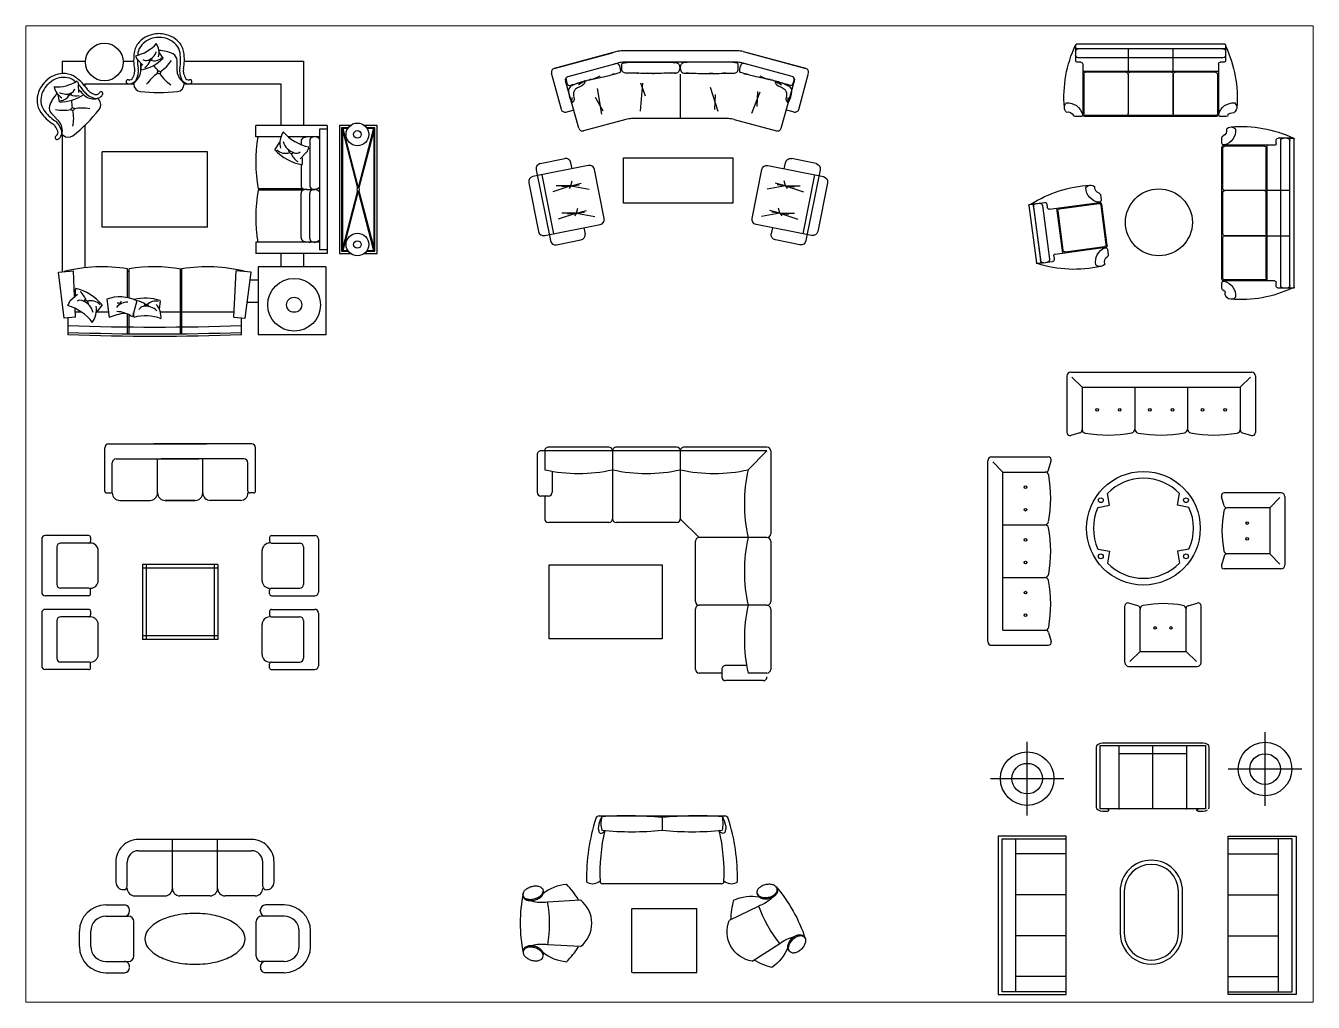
# Paper-space layout 'dwgmodels.com' of a CAD drawing. Header units: millimetres. Extents: x 26 to 231, y 20 to 176.
# The model-space entities are those that its viewports show. They can reach past a viewport. Long polylines and large blocks are cut down to what shows.
import ezdxf

# ---------------------------------------------------------------- set-up
doc = ezdxf.new("R2010")
doc.units = ezdxf.units.MM
doc.layers.add('dwgmodels.com', color=30, linetype='Continuous')

# ---------------------------------------------------------------- blocks, each defined once
blk = doc.blocks.new('ММГ43')
for p, q in [((-1000, 973.5), (-1000, 1548.5)), ((-950, 1598.5), (350, 1598.5)), ((950, 1598.5), (-350, 1598.5)), ((1000, 973.5), (1000, 1548.5)), ((-850, 1398.5), (250, 1398.5)), ((-300, 948.5), (-300, 1398.5)), ((850, 1398.5), (-250, 1398.5)), ((300, 948.5), (300, 1398.5)), ((300, 948.5), (300, 1398.5)), ((-900, 973.5), (-900, 1348.5)), ((900, 973.5), (900, 1348.5)), ((-975, 948.5), (-925, 948.5)), ((975, 948.5), (925, 948.5)), ((-800, 848.5), (-400, 848.5)), ((200, 848.5), (-200, 848.5)), ((-200, 848.5), (200, 848.5)), ((800, 848.5), (400, 848.5)), ((-1212.5, 382.5), (-1787.5, 382.5)), ((-1187.5, 357.5), (-1187.5, 307.5)), ((1187.5, 357.5), (1187.5, 307.5)), ((1212.5, 382.5), (1787.5, 382.5)), ((-1837.5, 332.5), (-1837.5, -367.5)), ((-1637.5, 232.5), (-1637.5, -267.5)), ((-1212.5, 282.5), (-1587.5, 282.5)), ((-1187.5, 282.5), (-1587.5, 282.5)), ((-1087.5, -217.5), (-1087.5, 182.5)), ((1087.5, -217.5), (1087.5, 182.5)), ((1212.5, 282.5), (1587.5, 282.5)), ((1637.5, 232.5), (1637.5, -267.5)), ((1837.5, 332.5), (1837.5, -367.5)), ((-500, 0), (-500, -1000)), ((500, 0), (-500, 0)), ((-450, 0), (-450, -1000)), ((450, 0), (450, -1000)), ((500, 0), (500, -1000)), ((500, -50), (-500, -50)), ((-1212.5, -317.5), (-1587.5, -317.5)), ((1212.5, -317.5), (1587.5, -317.5)), ((-1212.5, -417.5), (-1787.5, -417.5)), ((-1187.5, -392.5), (-1187.5, -342.5)), ((1187.5, -392.5), (1187.5, -342.5)), ((1212.5, -417.5), (1787.5, -417.5)), ((-1837.5, -647.5), (-1837.5, -1347.5)), ((-1212.5, -597.5), (-1787.5, -597.5)), ((-1187.5, -622.5), (-1187.5, -672.5)), ((1187.5, -622.5), (1187.5, -672.5)), ((1212.5, -597.5), (1787.5, -597.5)), ((1837.5, -647.5), (1837.5, -1347.5)), ((-1637.5, -747.5), (-1637.5, -1247.5)), ((-1187.5, -697.5), (-1587.5, -697.5)), ((-1212.5, -697.5), (-1587.5, -697.5)), ((-1087.5, -1197.5), (-1087.5, -797.5)), ((1087.5, -1197.5), (1087.5, -797.5)), ((1212.5, -697.5), (1587.5, -697.5)), ((1637.5, -747.5), (1637.5, -1247.5)), ((500, -950), (-500, -950)), ((500, -1000), (-500, -1000)), ((-1212.5, -1297.5), (-1587.5, -1297.5)), ((-1187.5, -1372.5), (-1187.5, -1322.5)), ((1187.5, -1372.5), (1187.5, -1322.5)), ((1212.5, -1297.5), (1587.5, -1297.5)), ((-1212.5, -1397.5), (-1787.5, -1397.5)), ((1212.5, -1397.5), (1787.5, -1397.5))]:
    blk.add_line(p, q)
for centre, radius, start, end in [((-950, 1548.5), 50, 90, 180), ((950, 1548.5), 50, 0, 90), ((-850, 1348.5), 50, 90, 180), ((850, 1348.5), 50, 0, 90), ((-975, 973.5), 25, 180, 270), ((-925, 973.5), 25, 270, 0), ((-800, 948.5), 100, 180, 270), ((-400, 948.5), 100, 270, 0), ((-200, 948.5), 100, 180, 270), ((-200, 948.5), 100, 180, 270), ((200, 948.5), 100, 270, 0), ((400, 948.5), 100, 180, 270), ((800, 948.5), 100, 270, 0), ((925, 973.5), 25, 180, 270), ((975, 973.5), 25, 270, 0), ((-1787.5, 332.5), 50, 90, 180), ((-1212.5, 357.5), 25, 0, 90), ((1212.5, 357.5), 25, 90, 180), ((1787.5, 332.5), 50, 0, 90), ((-1587.5, 232.5), 50, 90, 180), ((-1212.5, 307.5), 25, 270, 0), ((-1187.5, 182.5), 100, 0, 90), ((1187.5, 182.5), 100, 90, 180), ((1212.5, 307.5), 25, 180, 270), ((1587.5, 232.5), 50, 0, 90), ((-1587.5, -267.5), 50, 180, 270), ((-1212.5, -342.5), 25, 0, 90), ((-1187.5, -217.5), 100, 270, 0), ((1187.5, -217.5), 100, 180, 270), ((1212.5, -342.5), 25, 90, 180), ((1587.5, -267.5), 50, 270, 0), ((-1787.5, -367.5), 50, 180, 270), ((-1212.5, -392.5), 25, 270, 0), ((1212.5, -392.5), 25, 180, 270), ((1787.5, -367.5), 50, 270, 0), ((-1787.5, -647.5), 50, 90, 180), ((-1212.5, -622.5), 25, 0, 90), ((-1212.5, -672.5), 25, 270, 0), ((1212.5, -622.5), 25, 90, 180), ((1212.5, -672.5), 25, 180, 270), ((1787.5, -647.5), 50, 0, 90), ((-1587.5, -747.5), 50, 90, 180), ((-1187.5, -797.5), 100, 0, 90), ((1187.5, -797.5), 100, 90, 180), ((1587.5, -747.5), 50, 0, 90), ((-1787.5, -1347.5), 50, 180, 270), ((-1587.5, -1247.5), 50, 180, 270), ((-1212.5, -1322.5), 25, 0, 90), ((-1187.5, -1197.5), 100, 270, 0), ((1187.5, -1197.5), 100, 180, 270), ((1212.5, -1322.5), 25, 90, 180), ((1587.5, -1247.5), 50, 270, 0), ((1787.5, -1347.5), 50, 270, 0), ((-1212.5, -1372.5), 25, 270, 0), ((1212.5, -1372.5), 25, 180, 270)]:
    blk.add_arc(centre, radius, start, end)
blk = doc.blocks.new('КРЕСЛО04')
for p, q in [((-690, 550), (-360, 550)), ((-70, 400), (-820, 400)), ((-760, 480), (-760, -480)), ((-700, 400), (-700, -400)), ((-290, 400), (-290, 480)), ((-890, 330), (-890, -330)), ((-350, 180), (-600, 150)), ((-350, 180), (-540, 220)), ((-350, 180), (-470, 190)), ((-350, 180), (-380, 150)), ((-350, 180), (-320, 240)), ((-350, 180), (-210, 190)), ((-350, 180), (-120, 90)), ((-350, 180), (-240, 170)), ((0, -330), (0, 330)), ((-350, -190), (-540, -150)), ((-350, -190), (-320, -130)), ((-350, -190), (-600, -220)), ((-350, -190), (-470, -180)), ((-350, -190), (-380, -220)), ((-350, -190), (-210, -180)), ((-350, -190), (-120, -280)), ((-350, -190), (-240, -200)), ((-820, -400), (-70, -400)), ((-290, -400), (-290, -480)), ((-690, -550), (-360, -550))]:
    blk.add_line(p, q)
for centre, start, end in [((-690, 480), 90, 180), ((-360, 480), 360, 90), ((-820, 330), 90, 180), ((-70, 330), 360, 90), ((-820, -330), 180, 270), ((-70, -330), 270, 360), ((-690, -480), 180, 270), ((-360, -480), 270, 360)]:
    blk.add_arc(centre, 70, start, end)
blk = doc.blocks.new('ДИВАН08')
for p, q in [((10, 838), (233, 1669)), ((233, 1669), (26, 897)), ((777, 1575), (294, 1705)), ((339, 1486), (160, 818)), ((1026, 1343), (400, 1521)), ((691, 1435), (619, 1433)), ((812, 1514), (787, 1417)), ((400, 1260), (453, 1348)), ((910, 720), (1061, 1282)), ((540, 1030), (740, 1020)), ((550, 1060), (830, 950)), ((0, 761), (0, -761)), ((150, 741), (150, -741)), ((900, 642), (900, -642)), ((480, 400), (800, 500)), ((780, 460), (580, 470)), ((310, 0), (900, 0)), ((600, -460), (430, -520)), ((430, -500), (800, -530)), ((10, -838), (233, -1669)), ((339, -1486), (160, -818)), ((910, -720), (1061, -1282)), ((233, -1669), (26, -897)), ((800, -1020), (620, -1120)), ((500, -1100), (840, -1040)), ((400, -1260), (453, -1348)), ((1026, -1343), (400, -1521)), ((691, -1435), (619, -1433)), ((812, -1514), (787, -1417)), ((777, -1575), (294, -1705))]:
    blk.add_line(p, q)
for centre, radius, start, end in [((281, 1656), 50, 75, 165), ((764, 1527), 50, 345, 75), ((387, 1473), 50, 75, 165), ((362, 1495), 20, 89.0297, 94.7193), ((359, 1330), 185, 60.9703, 89.0297), ((439, 1474), 20, 345, 60.9703), ((298, 1228), 90.2, 326.9449, 350.757), ((1013, 1295), 50, 345, 75), ((-610, 1509), 1045, 334.4223, 341.4421), ((242, 847), 72.2, 156.1517, 210.7358), ((213, 880), 92.8, 338.027, 9.0149), ((300, 761), 300, 165, 180), ((450, 741), 300, 165, 180), ((269, 972), 185, 240.9703, 269.0297), ((266, 807), 20, 269.0297, 345), ((1200, 642), 300, 165, 180), ((-57, 544), 353, 1.9165, 10.4824), ((-23, 353), 322, 358.4137, 13.7556), ((86, 55), 209, 1.7155, 15.9571), ((86, -55), 209, 344.0429, 358.2845), ((-23, -353), 322, 346.2444, 1.5863), ((-57, -544), 353, 349.5176, 358.0835), ((1200, -642), 300, 180, 195), ((300, -761), 300, 180, 195), ((450, -741), 300, 180, 195), ((242, -847), 72.2, 149.2642, 203.8483), ((269, -972), 185, 90.9703, 119.0297), ((266, -807), 20, 15, 90.9703), ((213, -880), 92.8, 350.9851, 21.973), ((-610, -1509), 1045, 18.5579, 25.5777), ((298, -1228), 90.2, 9.243, 33.0551), ((1013, -1295), 50, 285, 15), ((387, -1473), 50, 195, 285), ((362, -1495), 20, 265.2807, 270.9703), ((359, -1330), 185, 270.9703, 299.0297), ((439, -1474), 20, 299.0297, 15), ((764, -1527), 50, 285, 15), ((281, -1656), 50, 195, 285)]:
    blk.add_arc(centre, radius, start, end)
for points in [[(459, 1469), (436, 1382), (391, 1227), (337, 979), (286, 801)], [(398, 1251), (457, 1423), (489, 1466), (564, 1477), (691, 1435)], [(400, 1260), (447, 1279), (510, 1388), (525, 1401)], [(525, 1401), (568, 1414), (664, 1411), (691, 1435)], [(459, -1469), (436, -1382), (391, -1227), (337, -979), (286, -801)], [(398, -1251), (457, -1423), (489, -1466), (564, -1477), (691, -1435)], [(400, -1260), (447, -1279), (510, -1388), (525, -1401)], [(525, -1401), (568, -1414), (664, -1411), (691, -1435)]]:
    blk.add_spline(points, degree=3)
for points, start_tangent, end_tangent in [([(156, 55), (153, 93), (151, 250), (151, 391), (152, 536), (150, 634), (156, 724), (169, 766), (219, 772), (276, 763), (296, 724), (295, 655), (298, 546), (300, 349), (297, 138), (296, 79), (284, 24), (259, 10), (217, 4), (176, 18), (156, 55)], (-0.077786, 0.99697), (-0.077786, 0.99697)), ([(156, -55), (153, -93), (151, -250), (151, -391), (152, -536), (150, -634), (156, -724), (169, -766), (219, -772), (276, -763), (296, -724), (295, -655), (298, -546), (300, -349), (297, -138), (296, -79), (284, -24), (259, -10), (217, -4), (176, -18), (156, -55)], (-0.077786, -0.99697), (-0.077786, -0.99697))]:
    blk.add_spline(points, degree=3, dxfattribs=dict(start_tangent=start_tangent, end_tangent=end_tangent))
blk = doc.blocks.new('ММГ44')
for p, q in [((-695, -1334), (755, -1334)), ((-695, -1934), (-695, -1334)), ((755, -1334), (755, -1934)), ((755, -1934), (-695, -1934))]:
    blk.add_line(p, q)
for name, p, rotation in [('ДИВАН08', (55, 86), 270), ('КРЕСЛО04', (-1015, -1814), 11.3099324727121)]:
    blk.add_blockref(name, p, dxfattribs=dict(rotation=rotation))
at = {"xscale": -1, "rotation": 348.6900675272879}
blk.add_blockref('КРЕСЛО04', (1075, -1814), dxfattribs=at)
blk = doc.blocks.new('ММГ45')
for p, q in [((-1228, 1202), (-1228, 1037)), ((-1228, 1202), (-919, 1202)), ((-419, 1202), (-280, 1202)), ((-158, 1150), (-232, 1229)), ((111, 1245), (56, 1326)), ((296, 1069), (296, 1210)), ((392, 1202), (1972, 1202)), ((1972, 1202), (1972, 350)), ((-184, 1069), (-184, 1177)), ((-1008, 787), (-1011, 895)), ((-928, 902), (-928, 874)), ((-928, 902), (-279, 902)), ((-278, 907), (-278, 917)), ((391, 907), (391, 917)), ((391, 902), (1672, 902)), ((1672, 902), (1672, 350)), ((-1264, 663), (-1283, 759)), ((-931, 747), (-1009, 824)), ((-750, 700), (-757, 707)), ((-1271, 407), (-1371, 507)), ((-928, 351), (-928, -1540)), ((1341, 200), (1341, 350)), ((2286, 350), (1341, 350)), ((2286, 350), (2286, -1350)), ((2598, 350), (2450, 350)), ((2450, 350), (2450, -1350)), ((2950, 350), (2780, 350)), ((2950, -1350), (2950, 350)), ((-1224, 226), (-1231, 233)), ((-1228, 230), (-1228, -1592)), ((1675, 200), (1341, 200)), ((2186, 200), (1769, 200)), ((2286, 300), (2186, 300)), ((2186, 300), (2186, -1300)), ((2569, 320), (2480, 320)), ((2480, 320), (2480, -1320)), ((2562, 310), (2490, 310)), ((2490, 310), (2490, -1310)), ((2490, 290), (2690, -480)), ((2495, 310), (2695, -460)), ((2905, 310), (2705, -460)), ((2910, 290), (2710, -480)), ((2920, 320), (2810, 320)), ((2910, 310), (2817, 310)), ((2910, -1310), (2910, 310)), ((2920, -1320), (2920, 320)), ((700, 0), (-700, 0)), ((-700, -1000), (-700, 0)), ((700, -1000), (700, 0)), ((1593, 25), (1661, 127)), ((1929, -93), (2022, 5)), ((1941, 139), (1941, 97)), ((2056, 145), (2056, -445)), ((1941, -168), (1941, -446)), ((1967, -490), (1371, -490)), ((1967, -510), (1371, -510)), ((1401, -510), (1401, -490)), ((2023, -500), (2129, -500)), ((2696, -455), (2684, -500)), ((2684, -500), (2696, -545)), ((2696, -455), (2704, -455)), ((2704, -455), (2715, -500)), ((2715, -500), (2704, -545)), ((1941, -1139), (1941, -554)), ((2056, -1145), (2056, -555)), ((2690, -520), (2490, -1290)), ((2695, -540), (2495, -1310)), ((2696, -545), (2704, -545)), ((2705, -540), (2905, -1310)), ((2710, -520), (2910, -1290)), ((700, -1000), (-700, -1000)), ((1341, -1200), (1341, -1350)), ((2186, -1200), (1341, -1200)), ((2286, -1350), (1341, -1350)), ((1672, -1350), (1672, -1528)), ((1972, -1350), (1972, -1528)), ((2286, -1300), (2186, -1300)), ((2450, -1350), (2598, -1350)), ((2480, -1320), (2569, -1320)), ((2490, -1310), (2562, -1310)), ((2780, -1350), (2950, -1350)), ((2810, -1320), (2920, -1320)), ((2817, -1310), (2910, -1310)), ((2271, -1528), (1371, -1528)), ((1371, -1528), (1371, -2428)), ((2271, -1528), (2271, -2428)), ((-1278, -1596), (-1079, -1579)), ((-1200, -2207), (-1278, -1596)), ((-1063, -1926), (-1079, -1579)), ((-360, -1937), (-360, -1556)), ((-360, -1586), (-340, -1586)), ((-340, -1942), (-340, -1556)), ((340, -2417), (340, -1556)), ((360, -1586), (340, -1586)), ((360, -2416), (360, -1556)), ((1050, -2194), (1079, -1579)), ((1278, -1596), (1079, -1579)), ((1200, -2207), (1278, -1596)), ((1265, -1698), (1371, -1698)), ((-1027, -1893), (-1126, -1984)), ((-700, -2033), (-775, -2130)), ((-636, -1957), (-605, -2202)), ((-238, -1977), (-297, -2192)), ((72, -1977), (59, -2088)), ((1227, -1998), (1371, -1998)), ((-1050, -2194), (-1200, -2207)), ((-1150, -2428), (-1150, -2203)), ((-1050, -2194), (-1056, -2079)), ((-972, -2128), (-1050, -2128)), ((-615, -2128), (-774, -2128)), ((-360, -2416), (-360, -2155)), ((-340, -2417), (-340, -2165)), ((1050, -2128), (74, -2128)), ((1050, -2194), (1200, -2207)), ((1150, -2428), (1150, -2203)), ((2271, -2428), (1371, -2428))]:
    blk.add_line(p, q)
for centre, radius in [((-669, 1192), 250), ((56, 1053), 20), ((-1090, 566), 20), ((2689, 231), 150), ((2689, 231), 50), ((2689, -1231), 150), ((2689, -1231), 50), ((1850, -2031), 350), ((1850, -2031), 100)]:
    blk.add_circle(centre, radius)
for centre, radius, start, end in [((47, 1222), 345, 94.5166, 138.1187), ((56, 1319), 250, 80.5536, 99.4464), ((66, 1222), 345, 41.8813, 85.4834), ((-24, 1286), 250, 138.1187, 172.6472), ((-366, 1788), 525, 282.5679, 317.9149), ((-24, 1286), 200, 138.1187, 172.6472), ((47, 1222), 295, 94.5166, 138.1187), ((-166, 1315), 223, 346.2275, 33.1911), ((56, 1319), 200, 80.5536, 99.4464), ((66, 1222), 295, 41.8813, 85.4834), ((137, 1286), 200, 7.3528, 41.8813), ((137, 1286), 250, 7.3528, 41.8813), ((316, 1221), 596, 170.6193, 191.5873), ((-438, 1145), 223, 20.0632, 33.0589), ((318, 1221), 548, 179.4006, 191.764), ((318, 1221), 548, 170.4765, 173.5779), ((-271, 1605), 525, 279.9719, 316.6899), ((-117, 1275), 64.8, 232.621, 291.1501), ((-237, 1280), 191, 303.3053, 338.2808), ((-145, 1381), 174, 287.1051, 344.0136), ((-62, 1213), 19.9, 162.1609, 177.8083), ((-75, 1214), 7.23, 177.8083, 217.7165), ((-75, 1214), 7.23, 217.7165, 257.6247), ((-72, 1226), 19.9, 257.6247, 281.3696), ((-75, 1241), 34.5, 281.3696, 296.1237), ((-84, 1260), 55.8, 296.1237, 307.7165), ((-84, 1260), 55.8, 307.7165, 319.3093), ((-3, 1344), 135, 250.0856, 313.4575), ((-68, 1246), 34.5, 319.3093, 334.0634), ((-42, 1239), 7.23, 37.7165, 49.9079), ((-42, 1239), 7.23, 357.8083, 37.7165), ((-55, 1239), 19.9, 334.0634, 357.8083), ((56, 941), 403, 62.4649, 90.2272), ((-251, 1537), 574, 304.4117, 325.2691), ((196, 1210), 100, 0, 62.4649), ((-205, 1221), 548, 348.236, 9.5235), ((-203, 1221), 596, 348.4127, 9.3807), ((-1203, 693), 345, 86.8813, 130.4834), ((-1198, 788), 250, 52.3528, 86.8813), ((-501, 1089), 236, 334.1351, 351.968), ((-393, 1094), 211, 302.844, 353.0345), ((-416, 1077), 150, 351.968, 9.0803), ((-501, 1089), 286, 334.1351, 351.968), ((-416, 1077), 200, 351.968, 9.0803), ((-55, 1123), 130, 159.3117, 195.6865), ((364, 569), 574, 124.4117, 145.2691), ((-428, 746), 574, 34.4117, 44.2288), ((541, 1361), 574, 214.4117, 235.2691), ((505, 1094), 211, 186.9655, 237.156), ((529, 1077), 200, 170.9197, 188.032), ((614, 1089), 286, 188.032, 205.8649), ((529, 1077), 150, 170.9197, 188.032), ((614, 1089), 236, 188.032, 205.8649), ((-1217, 679), 345, 139.5166, 183.1187), ((-1217, 679), 295, 139.5166, 183.1187), ((-1278, 754), 250, 125.5536, 144.4464), ((-1278, 754), 200, 125.5536, 144.4464), ((-1203, 693), 295, 86.8813, 130.4834), ((-1311, 1385), 525, 267.0851, 302.4321), ((-1118, 909), 223, 191.8089, 238.7725), ((-1198, 788), 200, 52.3528, 86.8813), ((-1394, 500), 548, 51.4221, 54.5235), ((-1392, 501), 596, 33.4127, 54.3807), ((-805, 981), 223, 191.9411, 204.9368), ((-1394, 500), 548, 33.236, 45.5994), ((-356, 932), 25, 74.2308, 254.2308), ((-335, 1004), 100, 254.2308, 336.6591), ((-335, 1004), 50, 254.2308, 336.6591), ((-149, 901), 130, 177.2547, 181.9722), ((-179, 900), 100, 181.9722, 263.0448), ((291, 900), 100, 276.9552, 358.0278), ((448, 1004), 100, 203.3409, 285.7692), ((262, 901), 130, 358.0278, 2.7453), ((448, 1004), 50, 203.3409, 285.7692), ((469, 932), 25, 285.7692, 105.7692), ((-1011, 487), 403, 134.7728, 162.5351), ((-1180, 940), 174, 240.9864, 297.8949), ((-1249, 1188), 525, 268.3101, 305.0281), ((-1254, 814), 135, 271.5425, 334.9144), ((-1152, 767), 7.23, 175.0921, 187.2835), ((-1152, 767), 7.23, 187.2835, 227.1917), ((-1143, 777), 19.9, 227.1917, 250.9366), ((-1138, 791), 34.5, 250.9366, 265.6907), ((-1137, 812), 55.8, 265.6907, 277.2835), ((-1137, 812), 55.8, 277.2835, 288.8763), ((-1130, 792), 34.5, 288.8763, 303.6304), ((-1043, 934), 191, 246.7192, 281.6947), ((-1120, 763), 19.9, 47.1917, 62.8391), ((-1122, 779), 19.9, 303.6304, 327.3753), ((-1111, 773), 7.23, 7.2835, 47.1917), ((-1111, 773), 7.23, 327.3753, 7.2835), ((-530, 691), 574, 180.7712, 190.5883), ((-1124, 846), 64.8, 293.8499, 352.379), ((-1061, 695), 130, 29.3135, 65.6883), ((-774, 917), 200, 215.9197, 233.032), ((-802, 913), 211, 231.9655, 282.156), ((-774, 917), 150, 215.9197, 233.032), ((-722, 986), 286, 233.032, 250.8649), ((-722, 986), 236, 233.032, 250.8649), ((-779, 809), 100, 248.3409, 330.7692), ((-779, 809), 50, 248.3409, 330.7692), ((-838, 604), 130, 43.0278, 47.7453), ((-816, 624), 100, 321.9552, 43.0278), ((-713, 772), 25, 330.7692, 150.7692), ((56, 2826), 2040, 263.0448, 276.9552), ((-1312, 674), 250, 183.1187, 217.6472), ((-1312, 674), 200, 183.1187, 217.6472), ((-1026, 868), 596, 215.6193, 236.5873), ((-1024, 870), 548, 215.4765, 236.764), ((-1300, 578), 100, 162.5351, 225), ((-1215, 1126), 574, 259.7309, 280.5883), ((-2344, 1820), 2040, 308.0448, 321.9552), ((-1650, 441), 574, 349.7309, 10.5883), ((-965, 6), 574, 79.7309, 100.5883), ((-1441, 249), 150, 36.968, 54.0803), ((-1441, 249), 200, 36.968, 54.0803), ((-1510, 198), 286, 19.1351, 36.968), ((-1437, 278), 211, 347.844, 38.0345), ((-1510, 198), 236, 19.1351, 36.968), ((-1296, 189), 25, 119.2308, 299.2308), ((-1333, 255), 50, 299.2308, 21.6591), ((-1333, 255), 100, 299.2308, 21.6591), ((-1128, 314), 130, 222.2547, 226.9722), ((-1148, 292), 100, 226.9722, 308.0448), ((3398, -140), 2057, 170.4844, 189.7982), ((1940, 113), 279, 146.8089, 193.7725), ((2189, 704), 656, 222.0851, 257.4321), ((1991, 139), 50, 111.1544, 180), ((2066, -103), 303, 89.8732, 107.7943), ((2106, 145), 50, 115.3235, 180), ((2124, 119), 80.5, 38.8971, 118.5889), ((2071, 475), 656, 223.3101, 260.0281), ((1735, 149), 169, 226.5425, 289.9144), ((1913, 195), 217, 195.9864, 252.8949), ((1785, 17), 9.04, 142.2835, 182.1917), ((1801, 18), 24.9, 182.1917, 205.9366), ((1785, 17), 9.04, 130.0921, 142.2835), ((1817, 26), 43.2, 205.9366, 220.6907), ((2280, -100), 279, 146.9411, 159.9368), ((1837, 43), 69.8, 220.6907, 232.2835), ((1837, 43), 69.8, 232.2835, 243.8763), ((1825, 20), 43.2, 243.8763, 258.6304), ((2028, 69), 238, 201.7192, 236.6947), ((1822, 2), 24.9, 258.6304, 282.3753), ((1825, -14), 9.04, 282.3753, 322.2835), ((1825, -14), 9.04, 322.2835, 2.1917), ((1809, -14), 24.9, 2.1917, 17.8391), ((1879, 63), 81.1, 248.8499, 307.379), ((1801, -127), 162, 344.3135, 20.6883), ((3398, -860), 2057, 170.2018, 189.5156), ((1991, -446), 50, 180, 244.7087), ((1991, -554), 50, 115.2913, 180), ((2024, -328), 172, 251.7436, 269.729), ((2024, -672), 172, 90.271, 108.2564), ((2106, -445), 50, 180, 244.6765), ((2106, -555), 50, 115.3235, 180), ((2124, -419), 80.5, 241.4111, 321.1029), ((2124, -581), 80.5, 38.8971, 118.5889), ((1991, -1139), 50, 180, 248.8456), ((2066, -897), 303, 252.2057, 270.1268), ((2106, -1145), 50, 180, 244.6765), ((2124, -1119), 80.5, 241.4111, 321.1029), ((-700, -3584), 2057, 80.4844, 104.1267), ((0, -3584), 2057, 80.2018, 99.5156), ((700, -3584), 2057, 75.8733, 99.5156), ((-896, -1867), 162, 160.3859, 196.7607), ((-1207, -2450), 656, 39.3826, 76.1006), ((-1136, -2048), 238, 17.7917, 52.7671), ((-1388, -1889), 279, 326.9411, 339.9368), ((-1341, -2670), 656, 38.1576, 73.5046), ((-987, -2052), 81.1, 64.9224, 123.4515), ((-1031, -2181), 217, 12.0588, 68.9674), ((-928, -1979), 9.04, 138.356, 178.2641), ((-913, -1979), 24.9, 178.2641, 193.9116), ((-928, -1979), 9.04, 98.4478, 138.356), ((-926, -1994), 24.9, 74.7029, 98.4478), ((-931, -2012), 43.2, 59.9487, 74.7029), ((-944, -2035), 69.8, 48.356, 59.9487), ((-944, -2035), 69.8, 36.7632, 48.356), ((-850, -2147), 169, 42.615, 105.9869), ((-923, -2019), 43.2, 22.009, 36.7632), ((-890, -2013), 9.04, 306.1645, 318.356), ((-906, -2012), 24.9, 358.2641, 22.009), ((-890, -2013), 9.04, 318.356, 358.2641), ((-1052, -2097), 279, 322.8813, 9.845), ((-463, -2458), 531, 64.9499, 109.1066), ((-353, -2195), 200, 91.0714, 140.437), ((-493, -2086), 77.4, 56.7088, 94.5254), ((-406, -2004), 47.7, 152.0065, 200.3017), ((-125, -2540), 597, 70.715, 104.3772), ((-261, -2195), 217, 49.1241, 84.0995), ((-132, -2043), 8.22, 129.7802, 169.6884), ((-132, -2043), 8.22, 169.6884, 209.5966), ((-119, -2036), 22.6, 209.5966, 225.244), ((-122, -2054), 22.6, 106.0353, 129.7802), ((-118, -2070), 39.2, 91.2811, 106.0353), ((-117, -2094), 63.4, 79.6884, 91.2811), ((-117, -2094), 63.4, 68.0956, 79.6884), ((9, -2136), 154, 73.9474, 137.3193), ((-108, -2072), 39.2, 53.3414, 68.0956), ((-98, -2058), 22.6, 29.5966, 53.3414), ((-86, -2051), 8.22, 349.6884, 29.5966), ((-171, -2193), 254, 354.2138, 41.1774), ((-321, -2835), 694, 96.3104, 114.233), ((-507, -2472), 350, 53.1763, 89.5481), ((-531, -2190), 254, 358.2735, 11.4911), ((-125, -2775), 597, 69.49, 104.837), ((-143, -2127), 73.7, 96.2548, 154.7839), ((-115, -2248), 197, 43.3913, 100.2998), ((-86, -2051), 8.22, 337.4969, 349.6884), ((0, 29257), 31584, 267.9134, 272.0866), ((0, 29166), 31584, 267.9134, 272.0866), ((0, 29136), 31584, 267.9134, 272.0866)]:
    blk.add_arc(centre, radius, start, end)
blk = doc.blocks.new('ДИВАН02')
for p, q in [((100, 3100), (600, 3100)), ((0, 2150), (0, 2950)), ((50, 3000), (300, 3000)), ((650, 2950), (650, 3050)), ((650, 3000), (950, 3000)), ((1000, 2950), (1000, 2150)), ((320, 2900), (600, 2900)), ((50, 2100), (950, 2100)), ((0, 1250), (0, 2050)), ((1000, 2050), (1000, 1250)), ((50, 1200), (950, 1200)), ((950, 1200), (1200, 950)), ((0, 50), (0, 1150)), ((1200, 50), (1200, 950)), ((1250, 1000), (2050, 1000)), ((2100, 50), (2100, 950)), ((2150, 1000), (2950, 1000)), ((3000, 650), (3000, 950)), ((2900, 320), (2900, 600)), ((2950, 650), (3050, 650)), ((3100, 100), (3100, 600)), ((300, 300), (50, 50)), ((300, 300), (50, 50)), ((3000, 50), (3000, 300)), ((50, 50), (3050, 50)), ((50, 0), (1150, 0)), ((1250, 0), (2050, 0)), ((2150, 0), (2950, 0))]:
    blk.add_line(p, q)
for centre, radius, start, end in [((100, 3050), 50, 90, 180), ((600, 3050), 50, 0, 90), ((50, 2950), 50, 90, 180), ((-1699, 2550), 2049, 347.3135, 12.6865), ((600, 2950), 50, 270, 0), ((950, 2950), 50, 0, 90), ((50, 2150), 50, 180, 270), ((50, 2050), 50, 90, 180), ((-1699, 1650), 2049, 347.3135, 12.6865), ((950, 2150), 50, 270, 0), ((950, 2050), 50, 0, 90), ((50, 1250), 50, 180, 270), ((50, 1150), 50, 90, 180), ((-1699, 750), 2049, 347.3135, 12.6865), ((950, 1250), 50, 270, 0), ((1250, 950), 50, 90, 180), ((2050, 950), 50, 0, 90), ((2150, 950), 50, 90, 180), ((2950, 950), 50, 0, 90), ((2950, 600), 50, 90, 180), ((3050, 600), 50, 0, 90), ((750, -1699), 2049, 77.3135, 102.6865), ((1650, -1699), 2049, 77.3135, 102.6865), ((2550, -1699), 2049, 77.3135, 102.6865), ((50, 50), 50, 180, 270), ((1150, 50), 50, 270, 0), ((1250, 50), 50, 180, 270), ((2050, 50), 50, 270, 0), ((2150, 50), 50, 180, 270), ((2950, 50), 50, 270, 0), ((3050, 100), 50, 270, 0)]:
    blk.add_arc(centre, radius, start, end)
blk = doc.blocks.new('ММГ46')
blk.add_lwpolyline([(210, -1563), (210, -2543), (-1290, -2543), (-1290, -1563)], close=True)
at = {"rotation": 180}
blk.add_blockref('ДИВАН02', (1650, 0), dxfattribs=at)
blk = doc.blocks.new('ММГ47')
for p, q in [((-300, -650), (-300, 0)), ((300, -650), (300, 0)), ((-750, -150), (750, -150)), ((-900, -627), (-900, -300)), ((900, -627), (900, -300)), ((-800, -750), (-400, -750)), ((200, -750), (-200, -750)), ((800, -750), (400, -750)), ((-1184, -870), (-937, -870)), ((-1184, -1020), (-882, -1020)), ((-867, -950), (-867, -940)), ((867, -950), (867, -940)), ((1184, -1020), (882, -1020)), ((1184, -870), (937, -870)), ((-812, -1550), (-812, -1090)), ((812, -1550), (812, -1090)), ((-1534, -1420), (-1534, -1220)), ((-1384, -1420), (-1384, -1220)), ((1384, -1420), (1384, -1220)), ((1534, -1420), (1534, -1220)), ((-1184, -1620), (-882, -1620)), ((1184, -1620), (882, -1620)), ((-1184, -1770), (-937, -1770)), ((1184, -1770), (937, -1770))]:
    blk.add_line(p, q)
blk.add_lwpolyline([(950, -667, 0.414214), (1050, -567), (1050, -300, 0.414214), (750, 0), (-750, 0, 0.414214), (-1050, -300), (-1050, -567, 0.414214), (-950, -667), (-940, -667, 0.414214), (-900, -627)], format="xyb")
blk.add_lwpolyline([(665, -1320, 0.172856), (624, -1205, 0.104531), (470, -1081, 0.06569), (269, -1011, 0.051833), (0, -983, 0.051833), (-269, -1011, 0.06569), (-470, -1081, 0.104531), (-624, -1205, 0.172856), (-665, -1320, 0.172856), (-624, -1435, 0.104531), (-470, -1558, 0.06569), (-269, -1629, 0.051833), (0, -1657, 0.051833), (269, -1629, 0.06569), (470, -1558, 0.104531), (624, -1435, 0.172856)], format="xyb", close=True)
for points in [[(-1287, -1048), (-1287, -1048)], [(-1237, -1027), (-1237, -1027)], [(1237, -1027), (1237, -1027)], [(1287, -1048), (1287, -1048)], [(1328, -1693), (1328, -1693)]]:
    blk.add_lwpolyline(points)
for centre, radius, start, end in [((-750, -300), 150, 90, 180), ((750, -300), 150, 0, 90), ((-800, -650), 100, 180, 270), ((-400, -650), 100, 270, 0), ((-200, -650), 100, 180, 270), ((200, -650), 100, 270, 0), ((400, -650), 100, 180, 270), ((800, -650), 100, 270, 0), ((940, -627), 40, 180, 270), ((-1184, -1220), 350, 90, 180), ((-1184, -1220), 200, 90, 180), ((-937, -940), 70, 0, 90), ((-937, -950), 70, 270, 0), ((-882, -1090), 70, 0, 90), ((882, -1090), 70, 90, 180), ((937, -940), 70, 90, 180), ((937, -950), 70, 180, 270), ((1184, -1220), 350, 0, 90), ((1184, -1220), 200, 0, 90), ((-1184, -1420), 350, 180, 270), ((-1184, -1420), 200, 180, 270), ((1184, -1420), 350, 270, 0), ((1184, -1420), 200, 270, 0), ((-937, -1690), 70, 357.3663, 90), ((-937, -1700), 70, 270, 0), ((-882, -1550), 70, 270, 0), ((882, -1550), 70, 180, 270), ((937, -1690), 70, 90, 180), ((937, -1700), 70, 174.4389, 270)]:
    blk.add_arc(centre, radius, start, end)
blk = doc.blocks.new('КРЕСЛО02')
for p, q in [((-587, 284), (-151, 310)), ((-149, -310), (-586, -286))]:
    blk.add_line(p, q)
for points in [[(-911, 363, -0.147591), (-912, 395, -0.107131), (-891, 433, -0.076372), (-856, 463, -0.063303), (-806, 486, -0.063303), (-752, 496, -0.076372), (-706, 492, -0.107131), (-667, 472, -0.147591), (-649, 446, -0.147591), (-649, 415, -0.107131), (-669, 376, -0.076372), (-704, 346, -0.063303), (-754, 323, -0.063303), (-809, 313, -0.076372), (-854, 318, -0.107131), (-893, 337, -0.147591)], [(-909, -367, 0.147591), (-910, -399, 0.107131), (-889, -437, 0.076372), (-854, -467, 0.063303), (-804, -490, 0.063303), (-750, -500, 0.076372), (-704, -495, 0.107131), (-665, -475, 0.147591), (-648, -449, 0.147591), (-647, -417, 0.107131), (-668, -379, 0.076372), (-703, -349, 0.063303), (-753, -326, 0.063303), (-807, -317, 0.076372), (-853, -321, 0.107131), (-892, -341, 0.147591)]]:
    blk.add_lwpolyline(points, format="xyb", close=True)
for points in [[(-907, 346, -0.059425), (-910, 359, -0.107131)], [(-647, 434, -0.020062), (-645, 429, -0.147591), (-645, 398, -0.107131), (-665, 360, -0.076372), (-700, 329, -0.063303), (-750, 306, -0.063303), (-805, 296, -0.076372), (-850, 301, -0.107131), (-889, 320, -0.147591), (-907, 346, -0.147591)], [(-645, -436, 0.020062), (-644, -432, 0.147591), (-643, -400, 0.107131), (-664, -362, 0.076372), (-699, -332, 0.063303), (-749, -309, 0.063303), (-804, -300, 0.076372), (-849, -304, 0.107131), (-888, -324, 0.147591), (-906, -350, 0.147591)], [(-906, -350, 0.059425), (-908, -363, 0.107131)]]:
    blk.add_lwpolyline(points, format="xyb")
for centre, radius, start, end in [((-282, -68), 587, 95.3993, 128.842), ((-1062, -215), 1030, 30.5026, 45.2756), ((1074, 2), 2024, 168.7803, 191.2197), ((-665, 749), 471, 253.4965, 279.4887), ((-2198, -5), 1637, 350.096, 10.1485), ((-395, -1), 395, 308.4803, 51.7642), ((-661, -751), 471, 80.7559, 106.7481), ((-1063, 217), 1030, 314.969, 329.165), ((-283, 74), 587, 231.4025, 264.8452)]:
    blk.add_arc(centre, radius, start, end)
blk = doc.blocks.new('ДИВАН05')
for p, q in [((0, -832), (0, 832)), ((900, 791), (900, -791)), ((20, 0), (190, 0))]:
    blk.add_line(p, q)
for centre, radius, start, end in [((50, 832), 50, 106.3114, 180), ((819, -1592), 2593, 88.9276, 107.5885), ((750, 923), 151, 316.8978, 25.9297), ((868, 981), 20, 25.9297, 88.9276), ((5336, 467), 5337, 176.4174, 185.0149), ((100, 414), 397, 76.8818, 103.1182), ((760, -1754), 2578, 87.5257, 102.7739), ((-3800, 400), 4010, 354.2752, 5.7248), ((870, 791), 30, 360, 87.5257), ((5336, -467), 5337, 174.9851, 183.5826), ((-3800, -400), 4010, 354.2752, 5.7248), ((50, -832), 50, 180, 253.6886), ((100, -414), 397, 256.8818, 283.1182), ((760, 1754), 2578, 257.2261, 272.4743), ((750, -923), 151, 334.0703, 43.1021), ((870, -791), 30, 272.4743, 360), ((819, 1592), 2593, 252.4115, 271.0724), ((868, -981), 20, 271.0724, 334.0703)]:
    blk.add_arc(centre, radius, start, end)
for points in [[(10, 800), (80, 830), (200, 840), (230, 820), (220, 780), (190, 760)], [(10, -800), (80, -830), (200, -840), (230, -820), (220, -780), (190, -760)]]:
    blk.add_spline(points, degree=3)
blk = doc.blocks.new('ММГ48')
for p, q in [((-400, -1180), (-400, -330)), ((-390, -330), (460, -330)), ((460, -1180), (460, -330)), ((-390, -1180), (460, -1180))]:
    blk.add_line(p, q)
at = {"rotation": 270}
blk.add_blockref('ДИВАН05', (0, 900), dxfattribs=at)
at = {"xscale": -1, "rotation": 29.42745640356213}
blk.add_blockref('КРЕСЛО02', (914, -832), dxfattribs=at)
blk.add_blockref('КРЕСЛО02', (-932, -525))
blk = doc.blocks.new('ММГ49')
for p, q in [((984, 0), (-984, 0)), ((-996, -12), (-996, -216)), ((-996, -48), (-996, -12)), ((-996, -96), (-996, -144)), ((-996, -96), (-996, -144)), ((984, -60), (-984, -60)), ((960, -60), (-960, -60)), ((-300, -60), (-300, -360)), ((300, -360), (300, -60)), ((996, -12), (996, -48)), ((996, -30), (996, -216)), ((996, -96), (996, -144)), ((996, -96), (996, -144)), ((-924, -240), (-972, -240)), ((960, -180), (-960, -180)), ((-900, -264), (-900, -936)), ((-900, -264), (-900, -936)), ((900, -264), (900, -936)), ((972, -240), (924, -240)), ((900, -360), (-900, -360)), ((-888, -396), (-888, -924)), ((-888, -396), (-888, -924)), ((-324, -372), (-864, -372)), ((-300, -396), (-300, -924)), ((-300, -396), (-300, -924)), ((-300, -396), (-300, -924)), ((-300, -396), (-300, -924)), ((276, -372), (-276, -372)), ((300, -924), (300, -396)), ((300, -396), (300, -924)), ((300, -396), (300, -924)), ((864, -372), (324, -372)), ((888, -396), (888, -924)), ((-928, -960), (-1003, -960)), ((876, -960), (-876, -960)), ((-324, -948), (-864, -948)), ((276, -948), (-276, -948)), ((864, -948), (324, -948)), ((1003, -960), (928, -960)), ((947, -1313), (947, -1239)), ((947, -3118), (947, -1366)), ((1643, -1342), (971, -1342)), ((1643, -1342), (971, -1342)), ((1511, -1354), (983, -1354)), ((1511, -1354), (983, -1354)), ((1547, -3142), (1547, -1342)), ((1667, -1318), (1667, -1270)), ((1895, -1246), (1691, -1246)), ((1727, -3202), (1727, -1282)), ((1811, -1246), (1763, -1246)), ((1811, -1246), (1763, -1246)), ((1847, -3226), (1847, -1258)), ((1847, -3202), (1847, -1282)), ((1859, -1246), (1895, -1246)), ((1907, -3226), (1907, -1258)), ((959, -1918), (959, -1378)), ((1535, -1918), (1535, -1378)), ((-667, -1997), (-658, -2070)), ((959, -2518), (959, -1966)), ((1511, -1942), (983, -1942)), ((1511, -1942), (983, -1942)), ((1511, -1942), (983, -1942)), ((1511, -1942), (983, -1942)), ((1535, -2518), (1535, -1966)), ((1847, -1942), (1547, -1942)), ((-1617, -2141), (-1516, -2902)), ((-1606, -2128), (-1571, -2123)), ((-1589, -2125), (-1404, -2101)), ((-1557, -2133), (-1457, -2895)), ((-1554, -2157), (-1460, -2871)), ((-1523, -2117), (-1476, -2110)), ((-1523, -2117), (-1476, -2110)), ((-1435, -2141), (-1341, -2855)), ((-1377, -2121), (-1371, -2169)), ((-1344, -2190), (-678, -2102)), ((-1249, -2177), (-1170, -2772)), ((-1232, -2211), (-1163, -2735)), ((-1212, -2184), (-688, -2115)), ((-661, -2136), (-592, -2659)), ((-651, -2122), (-579, -2670)), ((983, -2542), (1511, -2542)), ((1511, -2542), (983, -2542)), ((1511, -2542), (983, -2542)), ((1547, -2542), (1847, -2542)), ((-1265, -2785), (-599, -2696)), ((-1136, -2755), (-613, -2686)), ((-572, -2721), (-562, -2795)), ((959, -3106), (959, -2566)), ((1535, -3106), (1535, -2566)), ((-1503, -2913), (-1300, -2886)), ((-1419, -2902), (-1372, -2895)), ((-1419, -2902), (-1372, -2895)), ((-1286, -2811), (-1280, -2859)), ((-1467, -2908), (-1503, -2913)), ((947, -3244), (947, -3170)), ((1643, -3142), (971, -3142)), ((1511, -3130), (983, -3130)), ((1667, -3214), (1667, -3166)), ((1877, -3238), (1691, -3238)), ((1811, -3238), (1763, -3238)), ((1811, -3238), (1763, -3238)), ((1895, -3238), (1859, -3238))]:
    blk.add_line(p, q)
blk.add_circle((110, -2365), 444)
at = {"extrusion": (0, 0, -1)}
for centre, major_axis, start_param, end_param in [((-984, -12), (-8.49, 8.49), 5.497787, 7.068583), ((984, -12), (8.49, 8.49), -0.785398, 0.785398), ((475, -702), (-1149, 1149), 5.412839, 5.936437), ((-984, -48), (8.49, 8.49), 2.356194, 3.926991), ((-960, -96), (25.5, 25.5), 3.926991, 5.497787), ((-960, -144), (-25.5, 25.5), 3.926991, 5.497787), ((960, -96), (-25.5, 25.5), 0.785398, 2.356194), ((960, -144), (25.5, 25.5), 0.785398, 2.356194), ((984, -48), (8.49, 8.49), 0.785398, 2.356194), ((-441, -711), (-1125, 1125), 1.913698, 2.437297), ((-972, -216), (17, 17), 2.356194, 3.926991), ((-924, -264), (17, 17), -0.785398, 0.785398), ((924, -264), (-17, 17), 5.497787, 7.068583), ((972, -216), (-17, 17), 2.356194, 3.926991), ((-864, -396), (-17, 17), 5.497787, 7.068583), ((-864, -396), (-17, 17), 5.497787, 7.068583), ((-324, -396), (17, 17), -0.785398, 0.785398), ((-276, -396), (-17, 17), 5.497787, 7.068583), ((276, -396), (17, 17), -0.785398, 0.785398), ((324, -396), (-17, 17), 5.497787, 7.068583), ((864, -396), (17, 17), -0.785398, 0.785398), ((-1066, -840), (-55.4, 55.4), 4.625123, 6.370452), ((-1098, -978), (141, 141), -0.876058, 0.542773), ((1098, -978), (-141, 141), 5.740413, 7.159243), ((1066, -840), (55.4, 55.4), -0.087266, 2.504632), ((-1098, -978), (56.6, 56.6), -1.012197, 0.369893), ((-1003, -936), (-17, 17), 3.926991, 5.082282), ((-928, -936), (17, 17), 0.542773, 2.356194), ((-876, -936), (-17, 17), 3.926991, 5.497787), ((-864, -924), (17, 17), 2.356194, 3.926991), ((-864, -924), (-17, 17), 3.926991, 5.497787), ((-324, -924), (-17, 17), 2.356194, 3.926991), ((-276, -924), (17, 17), 2.356194, 3.926991), ((276, -924), (-17, 17), 2.356194, 3.926991), ((324, -924), (-17, 17), 3.926991, 5.497787), ((864, -924), (-17, 17), 2.356194, 3.926991), ((876, -936), (17, 17), 0.785398, 2.356194), ((928, -936), (-17, 17), 3.926991, 5.740413), ((1003, -936), (-17, 17), 2.464724, 3.926991), ((1051, -941), (-17, 17), 5.606317, 7.217021), ((929, -1144), (-56.6, 56.6), 2.129396, 3.511486), ((929, -1144), (-141, 141), 2.265535, 3.684365), ((1067, -1176), (-55.4, 55.4), 6.195919, 7.941248), ((1205, -2717), (1149, 1149), -0.870347, -0.346748), ((971, -1239), (17, 17), 3.926991, 5.082282), ((971, -1313), (-17, 17), 3.684365, 5.497787), ((971, -1366), (17, 17), 3.926991, 5.497787), ((983, -1378), (-17, 17), 5.497787, 7.068583), ((983, -1378), (17, 17), 3.926991, 5.497787), ((1511, -1378), (17, 17), -0.785398, 0.785398), ((1511, -1378), (17, 17), -0.785398, 0.785398), ((1643, -1318), (-17, 17), 2.356194, 3.926991), ((1691, -1270), (-17, 17), 5.497787, 7.068583), ((1763, -1282), (25.5, 25.5), 3.926991, 5.497787), ((1811, -1282), (25.5, 25.5), -0.785398, 0.785398), ((1859, -1258), (-8.49, 8.49), 5.497787, 7.068583), ((1895, -1258), (8.49, 8.49), -0.785398, 0.785398), ((-725, -3461), (1577, 210), 4.270625, 4.794224), ((-795, -1950), (55.4, 55.4), 4.493748, 6.239078), ((-662, -1900), (197, 25), 1.807251, 3.226081), ((-662, -1900), (56.6, 56.6), 2.640325, 4.022415), ((-691, -2000), (17, 17), -0.501267, 0.654024), ((983, -1918), (17, 17), 2.356194, 3.926991), ((983, -1966), (-17, 17), 5.497787, 7.068583), ((1511, -1918), (-17, 17), 2.356194, 3.926991), ((1511, -1966), (17, 17), -0.785398, 0.785398), ((-1605, -2139), (8.49, 8.49), 3.795617, 5.366413), ((-1569, -2135), (-8.49, 8.49), 0.654024, 2.22482), ((-1518, -2152), (25.5, 25.5), 3.795617, 5.366413), ((-1471, -2146), (25.5, 25.5), -0.916772, 0.654024), ((-1401, -2125), (17, 17), -0.916772, 0.654024), ((-1347, -2166), (17, 17), 2.22482, 3.795617), ((-1208, -2208), (17, 17), 3.795617, 5.366413), ((-685, -2139), (17, 17), -0.916772, 0.654024), ((-682, -2074), (17, 17), 0.654024, 2.467446), ((-675, -2125), (17, 17), -0.916772, 0.654024), ((983, -2518), (17, 17), 2.356194, 3.926991), ((983, -2566), (-17, 17), 5.497787, 7.068583), ((1511, -2518), (-17, 17), 2.356194, 3.926991), ((1511, -2566), (17, 17), -0.785398, 0.785398), ((-532, -2887), (197, 26), 3.050205, 4.469036), ((-616, -2662), (17, 17), 0.654024, 2.22482), ((-596, -2725), (17, 17), -1.159398, 0.654024), ((-602, -2673), (17, 17), 0.654024, 2.22482), ((-1504, -2901), (8.49, 8.49), 2.22482, 3.795617), ((-1469, -2896), (8.49, 8.49), 0.654024, 2.22482), ((-1424, -2866), (25.5, 25.5), 2.22482, 3.795617), ((-1377, -2860), (25.5, 25.5), 0.654024, 2.22482), ((-1304, -2862), (17, 17), 0.654024, 2.22482), ((-1262, -2808), (17, 17), 3.795617, 5.366413), ((-1139, -2732), (17, 17), 2.22482, 3.795617), ((-532, -2887), (56.6, 56.6), 3.568818, 4.950908), ((-586, -2798), (17, 17), 0.654024, 1.809315), ((-1011, -1364), (1611, 211), 1.484652, 2.00825), ((-673, -2873), (55.4, 55.4), 1.352156, 3.097485), ((971, -3118), (17, 17), 2.356194, 3.926991), ((971, -3170), (17, 17), 3.926991, 5.740413), ((971, -3244), (17, 17), 2.464724, 3.926991), ((983, -3106), (17, 17), 2.356194, 3.926991), ((929, -3340), (141, 141), -0.542773, 0.876058), ((1196, -1800), (1125, 1125), 1.913698, 2.437297), ((1511, -3106), (-17, 17), 2.356194, 3.926991), ((1643, -3166), (17, 17), -0.785398, 0.785398), ((1691, -3214), (17, 17), 2.356194, 3.926991), ((1763, -3202), (-25.5, 25.5), 3.926991, 5.497787), ((1811, -3202), (25.5, 25.5), 0.785398, 2.356194), ((1859, -3226), (-8.49, 8.49), 3.926991, 5.497787), ((1895, -3226), (-8.49, 8.49), 2.356194, 3.926991), ((966, -3292), (17, 17), -0.676868, 0.933836), ((1067, -3307), (-55.4, 55.4), 3.054326, 5.646225)]:
    blk.add_ellipse(centre, major_axis=major_axis, ratio=1, start_param=start_param, end_param=end_param, dxfattribs=at)
blk = doc.blocks.new('ММГ50')
for p, q in [((342, 1978), (342, 1002)), ((1234, 1002), (1234, 1902)), ((1234, 1902), (3334, 1902)), ((3334, 1902), (3334, 1002)), ((3299, 1849), (1269, 1849)), ((1269, 1849), (1269, 1002)), ((3299, 1002), (3299, 1849)), ((3299, 1668), (1269, 1668)), ((1469, 1002), (1469, 1668)), ((2012, 1002), (2012, 1668)), ((2555, 1002), (2555, 1668)), ((3098, 1002), (3098, 1668)), ((830, 1490), (-146, 1490)), ((3334, 1002), (1234, 1002)), ((4, 699), (0, 667)), ((15, 726), (4, 699)), ((31, 744), (15, 726)), ((30, 450), (30, 700)), ((30, 700), (870, 700)), ((50, 750), (31, 744)), ((850, 750), (50, 750)), ((869, 744), (850, 750)), ((870, 700), (870, 450)), ((896, 699), (885, 726)), ((900, 667), (896, 699)), ((0, 667), (0, -667)), ((876, 598), (870, 617)), ((877, 592), (876, 598)), ((880, 587), (877, 592)), ((884, 584), (880, 587)), ((887, 583), (884, 584)), ((891, 584), (887, 583)), ((895, 587), (891, 584)), ((898, 592), (895, 587)), ((899, 598), (898, 592)), ((900, 604), (899, 598)), ((900, 604), (900, 667)), ((870, 450), (30, 450)), ((30, -442), (30, 450)), ((135, -442), (135, 442)), ((870, 442), (870, 450)), ((870, 442), (870, -442)), ((2518, 395), (1966, 395)), ((2518, 339), (1966, 339)), ((870, 0), (30, 0)), ((30, -700), (30, -450)), ((30, -450), (870, -450)), ((870, -450), (870, -442)), ((870, -450), (870, -700)), ((1966, -378), (2518, -378)), ((1966, -433), (2518, -433)), ((0, -667), (4, -699)), ((876, -598), (870, -622)), ((877, -592), (876, -598)), ((880, -587), (877, -592)), ((884, -584), (880, -587)), ((887, -583), (884, -584)), ((891, -584), (887, -583)), ((895, -587), (891, -584)), ((898, -592), (895, -587)), ((896, -699), (900, -667)), ((899, -598), (898, -592)), ((900, -604), (899, -598)), ((900, -667), (900, -604)), ((4, -699), (15, -726)), ((15, -726), (31, -744)), ((870, -700), (30, -700)), ((31, -744), (50, -750)), ((50, -750), (850, -750)), ((850, -750), (869, -744)), ((869, -744), (885, -726)), ((885, -726), (896, -699)), ((469, -2155), (469, -1179)), ((3334, -1150), (1234, -1150)), ((1234, -1150), (1234, -2050)), ((1269, -1997), (1269, -1150)), ((1469, -1150), (1469, -1816)), ((2012, -1150), (2012, -1816)), ((2555, -1150), (2555, -1816)), ((3098, -1150), (3098, -1816)), ((3299, -1150), (3299, -1997)), ((3334, -2050), (3334, -1150)), ((957, -1667), (-19, -1667)), ((3299, -1816), (1269, -1816)), ((1234, -2050), (3334, -2050)), ((3299, -1997), (1269, -1997))]:
    blk.add_line(p, q)
for radius in [355, 203]:
    blk.add_circle((342, 1490), radius)
for centre, radius, start, end in [((1966, -19), 414, 90, 270), ((2518, -19), 414, 270, 90), ((1966, -19), 359, 90, 270), ((2518, -19), 359, 270, 90)]:
    blk.add_arc(centre, radius, start, end)
at = {"extrusion": (0, 0, -1)}
for major_axis, start_param, end_param in [((1, 355), -0.004093, 6.279092), ((3, 203), -0.012329, 6.270856)]:
    blk.add_ellipse((469, -1667), major_axis=major_axis, ratio=1, start_param=start_param, end_param=end_param, dxfattribs=at)
blk = doc.blocks.new('ММГ51')
for p, q in [((-1200, 0), (1200, 0)), ((-1250, -50), (-1250, -803)), ((-1050, -200), (-1187, -66)), ((1050, -200), (1187, -66)), ((1250, -50), (1250, -803)), ((-1050, -200), (-1050, -760)), ((-1050, -200), (1050, -200)), ((-350, -200), (-350, -758)), ((350, -200), (350, -758)), ((1050, -200), (1050, -760)), ((-1079, -806), (-1199, -841)), ((1079, -806), (1199, -841)), ((-2301, -3577), (-2301, -1177)), ((-2251, -1127), (-1498, -1127)), ((-2101, -1327), (-2236, -1190)), ((-1495, -1298), (-1460, -1178)), ((-2101, -1327), (-1541, -1327)), ((-2101, -3427), (-2101, -1327)), ((-685, -1767), (-711, -1611)), ((215, -1767), (242, -1611)), ((835, -1775), (800, -1655)), ((1591, -1603), (838, -1603)), ((1441, -1803), (1575, -1666)), ((1641, -1653), (1641, -2563)), ((-838, -1797), (-685, -1767)), ((-835, -1790), (-835, -1790)), ((369, -1797), (215, -1767)), ((1441, -1803), (881, -1803)), ((1441, -1803), (1441, -2413)), ((-2101, -2027), (-1543, -2027)), ((-838, -2350), (-685, -2379)), ((-685, -2379), (-711, -2535)), ((369, -2350), (215, -2379)), ((215, -2379), (242, -2535)), ((835, -2442), (800, -2562)), ((1441, -2413), (881, -2413)), ((1441, -2413), (1575, -2550)), ((-2101, -2727), (-1543, -2727)), ((1591, -2613), (838, -2613)), ((-308, -3101), (-428, -3066)), ((359, -3101), (479, -3066)), ((-480, -3857), (-480, -3104)), ((-280, -3707), (-280, -3147)), ((330, -3707), (330, -3147)), ((530, -3857), (530, -3104)), ((-2101, -3427), (-1541, -3427)), ((-1495, -3455), (-1460, -3575)), ((-2251, -3627), (-1498, -3627)), ((-280, -3707), (-417, -3841)), ((-280, -3707), (330, -3707)), ((330, -3707), (467, -3841)), ((-430, -3907), (480, -3907))]:
    blk.add_line(p, q)
for centre, radius in [((-850, -500), 17), ((-550, -500), 17), ((-150, -500), 17), ((150, -500), 17), ((550, -500), 17), ((850, -500), 17), ((-235, -2073), 754), ((-1801, -1527), 17), ((-800, -1701), 32), ((330, -1701), 32), ((-1801, -1827), 17), ((1141, -2004), 17), ((-1801, -2227), 17), ((1141, -2213), 17), ((-1801, -2527), 17), ((-800, -2446), 32), ((330, -2446), 32), ((-1801, -2927), 17), ((-1801, -3227), 17), ((-79, -3396), 17), ((130, -3396), 17)]:
    blk.add_circle(centre, radius)
for centre, radius, start, end in [((-1200, -50), 50, 90, 180), ((1200, -50), 50, 0, 90), ((-1210, -803), 40, 180, 286.3993), ((-1090, -768), 40, 286.3993, 0), ((-1000, -760), 50, 180, 260.4297), ((-704, 994), 1829, 260.4297, 279.8514), ((-400, -758), 50, 279.8514, 0), ((-300, -758), 50, 180, 260.1486), ((-4, 994), 1829, 260.4297, 279.8514), ((300, -758), 50, 279.8514, 0), ((400, -758), 50, 180, 260.1486), ((704, 994), 1829, 260.1486, 279.5703), ((1000, -760), 50, 279.5703, 0), ((1090, -768), 40, 180, 253.6007), ((1210, -803), 40, 253.6007, 0), ((-2251, -1177), 50, 90, 180), ((-1498, -1167), 40, 343.6007, 90), ((-1541, -1377), 50, 9.5703, 90), ((-1534, -1287), 40, 270, 343.6007), ((-3295, -1672), 1829, 350.1486, 9.5703), ((-235, -2073), 664, 44.106, 135.894), ((838, -1643), 40, 90, 196.3993), ((1591, -1653), 50, 0, 90), ((-235, -2073), 664, 155.3802, 204.6198), ((-235, -2073), 664, 335.3802, 24.6198), ((2141, -2112), 1334, 168.4628, 191.2078), ((881, -1853), 50, 90, 170.4297), ((873, -1763), 40, 196.3993, 270), ((-1543, -1977), 50, 270, 350.1486), ((-1543, -2077), 50, 9.8514, 90), ((-3295, -2381), 1829, 350.4297, 9.8514), ((881, -2363), 50, 189.5703, 270), ((-235, -2073), 664, 224.106, 315.894), ((838, -2573), 40, 163.6007, 270), ((873, -2453), 40, 90, 163.6007), ((-1543, -2677), 50, 270, 350.1486), ((-1543, -2777), 50, 9.8514, 90), ((1591, -2563), 50, 270, 0), ((-3295, -3081), 1829, 350.4297, 9.8514), ((-440, -3104), 40, 73.6007, 180), ((29, -4407), 1334, 78.7922, 101.5372), ((490, -3104), 40, 0, 106.3993), ((-320, -3140), 40, 0, 73.6007), ((-230, -3147), 50, 99.5703, 180), ((280, -3147), 50, 0, 80.4297), ((370, -3140), 40, 106.3993, 180), ((-1541, -3377), 50, 270, 350.4297), ((-2251, -3577), 50, 180, 270), ((-1534, -3467), 40, 16.3993, 90), ((-1498, -3587), 40, 270, 16.3993), ((-430, -3857), 50, 180, 270), ((480, -3857), 50, 270, 0)]:
    blk.add_arc(centre, radius, start, end)

msp = doc.modelspace()

# ---------------------------------------------------------------- block references
for name, p in [('ММГ45', (5225, 14344)), ('ММГ49', (18441, 15772)), ('ММГ44', (12141, 15598)), ('ММГ51', (18581, 11419)), ('ММГ43', (5562, 8867)), ('ММГ46', (11750, 10423)), ('ММГ48', (11957, 4627)), ('ММГ47', (5759, 5215))]:
    msp.add_blockref(name, p)
at = {"rotation": 270}
msp.add_blockref('ММГ50', (18470, 6491), dxfattribs=at)

psp = doc.layouts.new('dwgmodels.com')

# ---------------------------------------------------------------- viewports
at = {"layer": 'dwgmodels.com'}
psp.add_viewport(center=(128.5, 97.5), size=(205.6, 156), view_center_point=(12056.24, 9535.26), view_height=12964.3947, dxfattribs=at)

doc.saveas('drawing.dxf')
